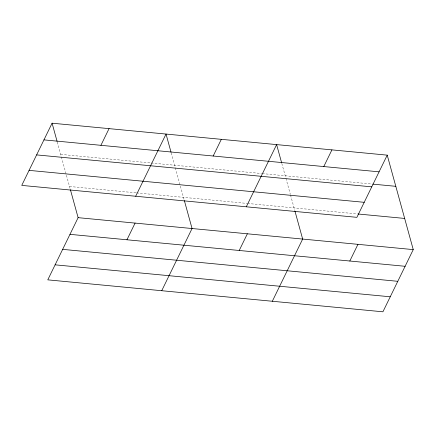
<?xml version="1.0" encoding="UTF-8"?>
<svg xmlns="http://www.w3.org/2000/svg" width="435" height="435" viewBox="0 0 435 435"><rect width="100%" height="100%" fill="white"/><g stroke="black" fill="none" stroke-linecap="round" stroke-linejoin="round"><path stroke-width="0.33" stroke-dasharray="2.17 1.63" d="M60.672 154.371L150.488 162.935M151.157 163L261.609 173.527M262.289 173.592L372.208 184.07M69.524 186.49L135.878 192.814M136.552 192.879L246.857 203.395M247.531 203.46L357.456 213.938M281.815 163.44L285.746 177.703M285.92 178.345L290.346 194.407M290.526 195.049L294.783 210.491M171.221 152.897L175.153 167.16M175.327 167.801L184.184 199.948M57.273 142.033L61.204 156.301M61.378 156.943L70.236 189.089"/><path stroke-width="0.65" d="M52.08 123.197L21.75 185.392L356.885 217.337L387.221 155.148L52.08 123.197L57.094 141.386M100.92 145.312L109.054 128.629M70.416 189.736L78.115 217.663L47.779 279.852L382.92 311.803L413.25 249.608L387.221 155.148M135.698 196.25L166.029 134.062L171.042 152.245M126.949 239.777L135.084 223.095M213.188 156.018L221.328 139.331M161.728 290.716L192.058 228.527L184.364 200.6M246.292 206.794L276.622 144.605L281.635 162.788M239.217 250.478L247.357 233.796M323.787 166.561L331.921 149.874M272.321 301.259L302.657 239.065L294.957 211.144M349.816 261.022L357.951 244.339M43.946 139.885L379.081 171.83M372.882 184.135L395.812 186.321M36.622 154.898L371.756 186.849M29.074 170.373L364.215 202.318M358.13 214.004L404.659 218.435M78.115 217.663L413.25 249.608M69.975 234.345L405.115 266.291M62.651 249.364L397.791 281.309M55.104 264.833L390.244 296.784"/></g></svg>
